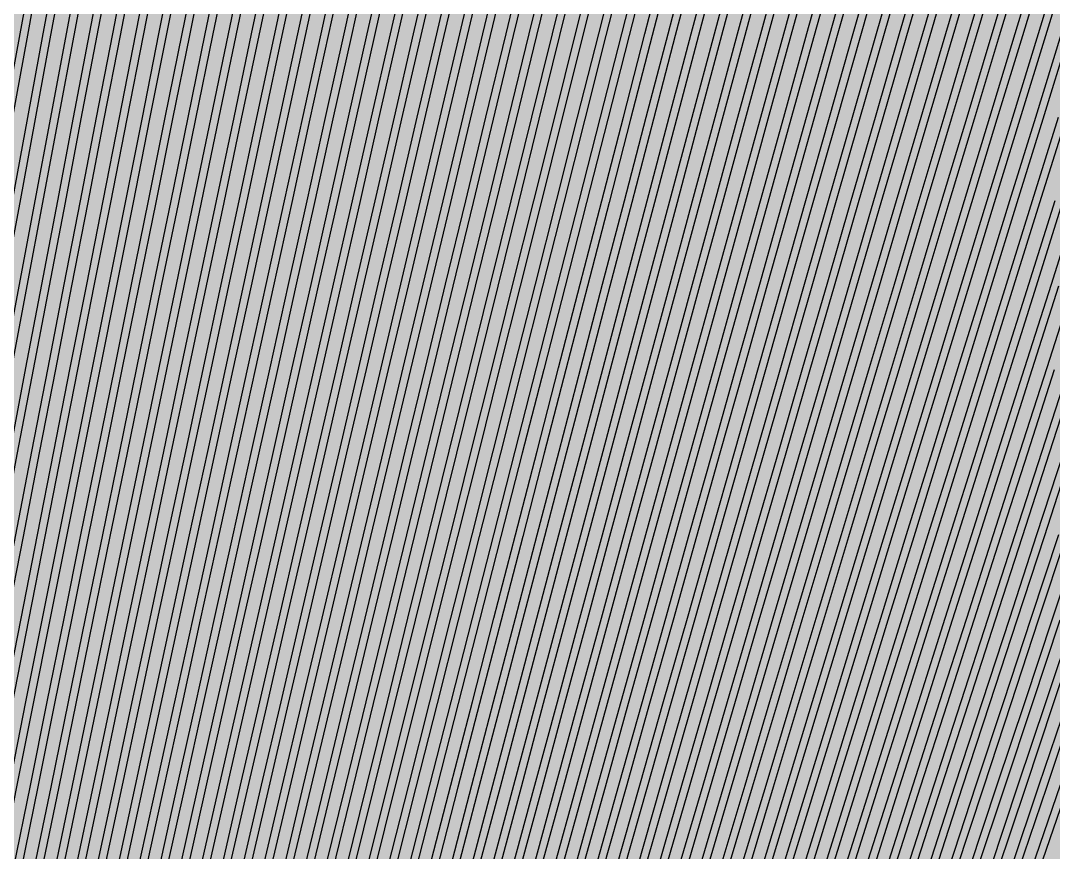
# Model space of a CAD drawing. Header units: metres. Extents: x -7231 to 10969, y -37556 to 1873.
# Drawn here: x 2270.5 to 2548.8, y -18122.3 to -17898.2 of the extents above; entities that cross this region are included whole.
import ezdxf

# ---------------------------------------------------------------- set-up
doc = ezdxf.new("R2010")
doc.units = ezdxf.units.M
for name, color, linetype in [('Metal1', 4, 'CONTINUOUS'), ('Metal2', 3, 'CONTINUOUS'), ('Polyimide', 7, 'CONTINUOUS')]:
    doc.layers.add(name, color=color, linetype=linetype)

msp = doc.modelspace()

# ---------------------------------------------------------------- hatches: boundary and pattern name
at = {"layer": 'Polyimide'}
msp.add_hatch(color=7, dxfattribs=at).paths.add_polyline_path([(4065.69, -468), (4066.67, -501.99), (4068.51, -535.99), (4071.41, -569.99), (4075.54, -603.99), (4081.04, -637.99), (4088.01, -671.99), (4096.52, -705.98), (4106.62, -739.98), (4118.33, -773.98), (4131.63, -807.98), (4146.49, -841.98), (4162.87, -875.98), (4180.68, -909.97), (4199.83, -943.97), (4220.22, -977.97), (4241.73, -1011.97), (4264.21, -1045.97), (4287.52, -1079.96), (4311.51, -1113.96), (4336.01, -1147.96), (4360.86, -1181.96), (4385.88, -1215.96), (4410.89, -1249.96), (4435.74, -1283.95), (4460.24, -1317.95), (4484.23, -1351.95), (4507.54, -1385.95), (4530.02, -1419.95), (4551.53, -1453.94), (4571.92, -1487.94), (4591.07, -1521.94), (4608.88, -1555.94), (4625.26, -1589.94), (4640.12, -1623.94), (4653.42, -1657.93), (4665.13, -1691.93), (4675.23, -1725.93), (4683.74, -1759.93), (4690.71, -1793.93), (4696.21, -1827.93), (4700.34, -1861.92), (4703.24, -1895.92), (4705.08, -1929.92), (4706.06, -1963.92), (4706.44, -1997.92), (4706.5, -2031.91), (4706.5, -4793.02), (4709.95, -4838.39), (4720.22, -4882.71), (4737.08, -4924.98), (4760.13, -4964.2), (4788.85, -4999.49), (4822.58, -5030.03), (4860.53, -5055.12), (4901.85, -5074.18), (4901.85, -5074.18), (4970.68, -5105.23), (5034.7, -5145.26), (5092.76, -5193.54), (5143.8, -5249.19), (5186.89, -5311.2), (5221.24, -5378.44), (5246.23, -5449.69), (5261.41, -5523.66), (5266.5, -5599), (5261.41, -5674.34), (5246.23, -5748.31), (5221.24, -5819.56), (5186.89, -5886.8), (5143.8, -5948.81), (5092.76, -6004.46), (5034.7, -6052.74), (4970.68, -6092.77), (4901.85, -6123.82), (4860.53, -6142.88), (4822.58, -6167.97), (4788.85, -6198.51), (4760.13, -6233.8), (4737.08, -6273.02), (4720.22, -6315.29), (4709.95, -6359.61), (4706.5, -6404.98), (4706.5, -9221.52), (4709.95, -9266.88), (4720.22, -9311.21), (4737.08, -9353.47), (4760.13, -9392.7), (4788.85, -9427.98), (4822.58, -9458.52), (4860.53, -9483.61), (4901.85, -9502.67), (4970.68, -9533.72), (5034.7, -9573.75), (5092.76, -9622.03), (5143.8, -9677.68), (5186.89, -9739.69), (5221.24, -9806.94), (5246.23, -9878.19), (5261.41, -9952.16), (5266.5, -10027.49), (5261.41, -10102.83), (5246.23, -10176.8), (5221.24, -10248.05), (5186.89, -10315.3), (5143.8, -10377.31), (5092.76, -10432.96), (5034.7, -10481.24), (4970.68, -10521.27), (4901.85, -10552.32), (4860.53, -10571.38), (4822.58, -10596.46), (4788.85, -10627), (4760.13, -10662.29), (4737.08, -10701.52), (4720.22, -10743.78), (4709.95, -10788.1), (4706.5, -10833.47), (4706.5, -13650.01), (4709.95, -13695.38), (4720.22, -13739.7), (4737.08, -13781.96), (4760.13, -13821.19), (4788.85, -13856.48), (4822.58, -13887.02), (4860.53, -13912.11), (4901.85, -13931.17), (4970.68, -13962.22), (5034.7, -14002.25), (5092.76, -14050.53), (5143.8, -14106.18), (5186.89, -14168.19), (5221.24, -14235.43), (5246.23, -14306.68), (5261.41, -14380.65), (5266.5, -14455.99), (5261.41, -14531.33), (5246.23, -14605.29), (5221.24, -14676.55), (5186.89, -14743.79), (5143.8, -14805.8), (5092.76, -14861.45), (5034.7, -14909.73), (4970.68, -14949.76), (4901.85, -14980.81), (4860.53, -14999.87), (4822.58, -15024.96), (4788.85, -15055.5), (4760.13, -15090.79), (4737.08, -15130.01), (4720.22, -15172.27), (4709.95, -15216.6), (4706.5, -15261.97), (4706.5, -15455.99), (4720.95, -15750.04), (4764.14, -16041.26), (4835.68, -16326.84), (4934.86, -16604.04), (5060.74, -16870.18), (5212.09, -17122.7), (5387.47, -17359.17), (5585.18, -17577.31), (5803.32, -17775.02), (6039.79, -17950.4), (6292.31, -18101.75), (6558.45, -18227.63), (6835.65, -18326.81), (7121.23, -18398.34), (7412.45, -18441.54), (7706.5, -18455.99), (9969.01, -18455.99), (10047.42, -18459.84), (10125.08, -18471.36), (10201.23, -18490.44), (10275.15, -18516.89), (10346.12, -18550.45), (10413.46, -18590.81), (10476.52, -18637.58), (10534.69, -18690.3), (10587.41, -18748.47), (10634.18, -18811.53), (10674.54, -18878.87), (10708.11, -18949.84), (10734.56, -19023.76), (10753.63, -19099.92), (10765.15, -19177.58), (10769.01, -19255.99), (10769.01, -20895.8), (10730.24, -20951.41), (10694.6, -21009.08), (10662.21, -21068.63), (10633.17, -21129.89), (10607.55, -21192.66), (10585.45, -21256.74), (10566.93, -21321.96), (10552.05, -21388.09), (10540.84, -21454.95), (10533.35, -21522.33), (10529.6, -21590.02), (10529.6, -21657.81), (10533.35, -21725.5), (10540.84, -21792.87), (10552.05, -21859.73), (10566.93, -21925.87), (10585.45, -21991.08), (10607.55, -22055.17), (10633.17, -22117.94), (10662.21, -22179.19), (10694.6, -22238.74), (10730.24, -22296.41), (10769.01, -22352.03), (10769.01, -32454.24), (10728.74, -32510.49), (10691.72, -32568.92), (10658.05, -32629.35), (10627.85, -32691.58), (10601.2, -32755.42), (10578.21, -32820.67), (10558.93, -32887.1), (10543.44, -32954.52), (10531.77, -33022.71), (10523.97, -33091.44), (10520.07, -33160.51), (10520.07, -33229.69), (10523.97, -33298.75), (10531.77, -33367.49), (10543.44, -33435.67), (10558.93, -33503.09), (10578.21, -33569.53), (10601.2, -33634.77), (10627.85, -33698.61), (10658.05, -33760.85), (10691.72, -33821.28), (10728.74, -33879.71), (10769.01, -33935.96), (10769.01, -36556), (10765.15, -36634.41), (10753.63, -36712.07), (10734.56, -36788.23), (10708.11, -36862.15), (10674.54, -36933.12), (10634.18, -37000.46), (10587.41, -37063.51), (10534.69, -37121.69), (10476.52, -37174.41), (10413.46, -37221.18), (10346.12, -37261.54), (10275.15, -37295.1), (10201.23, -37321.55), (10125.08, -37340.63), (10047.42, -37352.15), (9969.01, -37356), (-6231.01, -37356), (-6309.42, -37352.15), (-6387.08, -37340.63), (-6463.23, -37321.55), (-6537.15, -37295.1), (-6608.12, -37261.54), (-6675.46, -37221.18), (-6738.52, -37174.41), (-6796.69, -37121.69), (-6849.41, -37063.51), (-6896.18, -37000.46), (-6936.54, -36933.12), (-6970.11, -36862.15), (-6996.56, -36788.23), (-7015.63, -36712.07), (-7027.15, -36634.41), (-7031.01, -36556), (-7031.01, -33936), (-6990.74, -33879.75), (-6953.7, -33821.31), (-6920.03, -33760.88), (-6889.82, -33698.64), (-6863.18, -33634.8), (-6840.18, -33569.55), (-6820.9, -33503.11), (-6805.4, -33435.69), (-6793.74, -33367.49), (-6785.94, -33298.75), (-6782.03, -33229.68), (-6782.03, -33160.5), (-6785.94, -33091.43), (-6793.74, -33022.69), (-6805.4, -32954.5), (-6820.9, -32887.07), (-6840.18, -32820.63), (-6863.18, -32755.39), (-6889.82, -32691.54), (-6920.03, -32629.3), (-6953.7, -32568.87), (-6990.74, -32510.43), (-7031.01, -32454.18), (-7031.01, -22364.83), (-6990.74, -22308.58), (-6953.7, -22250.14), (-6920.03, -22189.71), (-6889.82, -22127.47), (-6863.18, -22063.62), (-6840.18, -21998.38), (-6820.9, -21931.94), (-6805.4, -21864.51), (-6793.74, -21796.32), (-6785.94, -21727.58), (-6782.03, -21658.51), (-6782.03, -21589.33), (-6785.94, -21520.26), (-6793.74, -21451.52), (-6805.4, -21383.32), (-6820.9, -21315.9), (-6840.18, -21249.46), (-6863.18, -21184.21), (-6889.82, -21120.37), (-6920.03, -21058.13), (-6953.7, -20997.7), (-6990.74, -20939.26), (-7031.01, -20883.01), (-7031.01, -19255.99), (-7027.15, -19177.58), (-7015.63, -19099.92), (-6996.56, -19023.76), (-6970.11, -18949.84), (-6936.54, -18878.87), (-6896.18, -18811.53), (-6849.41, -18748.47), (-6796.69, -18690.3), (-6738.52, -18637.58), (-6675.46, -18590.81), (-6608.12, -18550.45), (-6537.15, -18516.89), (-6463.23, -18490.44), (-6387.08, -18471.36), (-6309.42, -18459.84), (-6231.01, -18455.99), (-3968.5, -18455.99), (-3674.45, -18441.54), (-3383.23, -18398.34), (-3097.65, -18326.81), (-2820.45, -18227.63), (-2554.31, -18101.75), (-2301.79, -17950.4), (-2065.32, -17775.02), (-1847.18, -17577.31), (-1649.47, -17359.17), (-1474.09, -17122.7), (-1322.74, -16870.18), (-1196.86, -16604.04), (-1097.68, -16326.84), (-1026.14, -16041.26), (-982.95, -15750.04), (-968.5, -15455.99), (-968.5, -15261.97), (-971.95, -15216.6), (-982.22, -15172.27), (-999.08, -15130.01), (-1022.13, -15090.79), (-1050.85, -15055.5), (-1084.58, -15024.96), (-1122.53, -14999.87), (-1163.85, -14980.81), (-1232.68, -14949.76), (-1296.7, -14909.73), (-1354.76, -14861.45), (-1405.8, -14805.8), (-1448.89, -14743.79), (-1483.24, -14676.55), (-1508.23, -14605.29), (-1523.41, -14531.33), (-1528.5, -14455.99), (-1523.41, -14380.65), (-1508.23, -14306.68), (-1483.24, -14235.43), (-1448.89, -14168.19), (-1405.8, -14106.18), (-1354.76, -14050.53), (-1296.7, -14002.25), (-1232.68, -13962.22), (-1163.85, -13931.17), (-1122.53, -13912.11), (-1084.58, -13887.02), (-1050.85, -13856.48), (-1022.13, -13821.19), (-999.08, -13781.96), (-982.22, -13739.7), (-971.95, -13695.38), (-968.5, -13650.01), (-968.5, -12309.64), (-971.95, -12264.27), (-982.22, -12219.94), (-999.08, -12177.68), (-1022.13, -12138.46), (-1050.85, -12103.17), (-1084.58, -12072.63), (-1122.53, -12047.54), (-1163.85, -12028.48), (-1232.68, -11997.43), (-1296.7, -11957.4), (-1354.76, -11909.12), (-1405.8, -11853.47), (-1448.89, -11791.46), (-1483.24, -11724.22), (-1508.23, -11652.96), (-1523.41, -11579), (-1528.5, -11503.66), (-1523.41, -11428.32), (-1508.23, -11354.35), (-1483.24, -11283.1), (-1448.89, -11215.86), (-1405.8, -11153.85), (-1354.76, -11098.2), (-1296.7, -11049.92), (-1232.68, -11009.89), (-1163.85, -10978.84), (-1122.53, -10959.78), (-1084.58, -10934.69), (-1050.85, -10904.15), (-1022.13, -10868.86), (-999.08, -10829.63), (-982.22, -10787.37), (-971.95, -10743.05), (-968.5, -10697.68), (-968.5, -9357.31), (-971.95, -9311.94), (-982.22, -9267.62), (-999.08, -9225.35), (-1022.13, -9186.13), (-1050.85, -9150.84), (-1084.58, -9120.3), (-1122.53, -9095.21), (-1163.85, -9076.15), (-1163.85, -9076.15), (-1232.68, -9045.1), (-1296.7, -9005.07), (-1354.76, -8956.79), (-1405.8, -8901.14), (-1448.89, -8839.13), (-1483.24, -8771.89), (-1508.23, -8700.64), (-1523.41, -8626.67), (-1528.5, -8551.33), (-1523.41, -8475.99), (-1508.23, -8402.02), (-1483.24, -8330.77), (-1448.89, -8263.53), (-1405.8, -8201.52), (-1354.76, -8145.87), (-1296.7, -8097.59), (-1232.68, -8057.56), (-1163.85, -8026.51), (-1163.85, -8026.51), (-1122.53, -8007.45), (-1084.58, -7982.36), (-1050.85, -7951.82), (-1022.13, -7916.53), (-999.08, -7877.31), (-982.22, -7835.04), (-971.95, -7790.72), (-968.5, -7745.35), (-968.5, -6404.98), (-971.95, -6359.61), (-982.22, -6315.29), (-999.08, -6273.02), (-1022.13, -6233.8), (-1050.85, -6198.51), (-1084.58, -6167.97), (-1122.53, -6142.88), (-1163.85, -6123.82), (-1163.85, -6123.82), (-1232.68, -6092.77), (-1296.7, -6052.74), (-1354.76, -6004.46), (-1405.8, -5948.81), (-1448.89, -5886.8), (-1483.24, -5819.56), (-1508.23, -5748.31), (-1523.41, -5674.34), (-1528.5, -5599), (-1523.41, -5523.66), (-1508.23, -5449.69), (-1483.24, -5378.44), (-1448.89, -5311.2), (-1405.8, -5249.19), (-1354.76, -5193.54), (-1296.7, -5145.26), (-1232.68, -5105.23), (-1163.85, -5074.18), (-1163.85, -5074.18), (-1122.53, -5055.12), (-1084.58, -5030.03), (-1050.85, -4999.49), (-1022.13, -4964.2), (-999.08, -4924.98), (-982.22, -4882.71), (-971.95, -4838.39), (-968.5, -4793.02), (-968.5, -2031.91), (-968.44, -1997.92), (-968.06, -1963.92), (-967.05, -1929.92), (-965.18, -1895.92), (-962.22, -1861.92), (-958.01, -1827.93), (-952.41, -1793.93), (-945.31, -1759.93), (-936.64, -1725.93), (-926.35, -1691.93), (-914.43, -1657.93), (-900.88, -1623.94), (-885.74, -1589.94), (-869.05, -1555.94), (-850.91, -1521.94), (-831.4, -1487.94), (-810.63, -1453.94), (-788.72, -1419.95), (-765.82, -1385.95), (-742.07, -1351.95), (-717.63, -1317.95), (-692.67, -1283.95), (-667.36, -1249.96), (-641.88, -1215.96), (-616.39, -1181.96), (-591.08, -1147.96), (-566.12, -1113.96), (-541.68, -1079.96), (-517.93, -1045.97), (-495.03, -1011.97), (-473.12, -977.97), (-452.35, -943.97), (-432.84, -909.97), (-414.7, -875.98), (-398.01, -841.98), (-382.87, -807.98), (-369.32, -773.98), (-357.4, -739.98), (-347.11, -705.98), (-338.44, -671.99), (-331.34, -637.99), (-325.74, -603.99), (-321.53, -569.99), (-318.57, -535.99), (-316.7, -501.99), (-315.69, -468), (-315.31, -434), (-315.25, -400), (-315.25, 401), (-315.25, 451), (-315.25, 1644), (-270.25, 1644), (-270.03, 1637.13), (-269.35, 1630.29), (-268.23, 1623.52), (-266.67, 1616.82), (-264.68, 1610.25), (-262.26, 1603.82), (-259.42, 1597.56), (-256.18, 1591.5), (-252.55, 1585.67), (-248.55, 1580.08), (-244.19, 1574.77), (-239.5, 1569.75), (-234.48, 1565.06), (-229.17, 1560.7), (-223.58, 1556.7), (-217.75, 1553.07), (-211.69, 1549.83), (-205.43, 1546.99), (-199, 1544.57), (-192.43, 1542.58), (-185.73, 1541.02), (-178.96, 1539.9), (-172.12, 1539.22), (-165.25, 1539), (-158.38, 1539.22), (-151.54, 1539.9), (-144.77, 1541.02), (-138.07, 1542.58), (-131.5, 1544.57), (-125.07, 1546.99), (-118.81, 1549.83), (-112.75, 1553.07), (-106.92, 1556.7), (-101.33, 1560.7), (-96.02, 1565.06), (-91, 1569.75), (-86.31, 1574.77), (-81.95, 1580.08), (-77.95, 1585.67), (-74.32, 1591.5), (-71.08, 1597.56), (-68.24, 1603.82), (-65.82, 1610.25), (-63.83, 1616.82), (-62.27, 1623.52), (-61.15, 1630.29), (-60.47, 1637.13), (-60.25, 1644), (1853, 1644), (1853, 1573), (3815.25, 1573), (3815.46, 1579.54), (3816.11, 1586.05), (3817.17, 1592.51), (3818.66, 1598.88), (3820.56, 1605.14), (3822.86, 1611.27), (3825.56, 1617.23), (3828.65, 1623), (3832.1, 1628.56), (3835.91, 1633.88), (3840.07, 1638.93), (3844.54, 1643.71), (3849.32, 1648.18), (3854.37, 1652.34), (3859.69, 1656.15), (3865.25, 1659.6), (3871.02, 1662.69), (3876.98, 1665.39), (3883.11, 1667.69), (3889.37, 1669.59), (3895.74, 1671.08), (3902.2, 1672.14), (3908.71, 1672.79), (3915.25, 1673), (3921.79, 1672.79), (3928.3, 1672.14), (3934.76, 1671.08), (3941.13, 1669.59), (3947.39, 1667.69), (3953.52, 1665.39), (3959.48, 1662.69), (3965.25, 1659.6), (3970.81, 1656.15), (3976.13, 1652.34), (3981.18, 1648.18), (3985.96, 1643.71), (3990.43, 1638.93), (3994.59, 1633.88), (3998.4, 1628.56), (4001.85, 1623), (4004.94, 1617.23), (4007.64, 1611.27), (4009.94, 1605.14), (4011.84, 1598.88), (4013.33, 1592.51), (4014.39, 1586.05), (4015.04, 1579.54), (4015.25, 1573), (4065.25, 1573), (4065.25, 451), (4065.25, 401), (4065.25, -400), (4065.31, -434), (4065.69, -468)])

# ---------------------------------------------------------------- linework, layer by layer
at = {"layer": 'Metal1'}
for points in [[(2229.32, -18126.75), (2233.42, -18104.25), (2237.52, -18081.75), (2241.62, -18059.25), (2245.72, -18036.75), (2249.82, -18014.25), (2253.92, -17991.75), (2258.02, -17969.25), (2262.12, -17946.74), (2266.22, -17924.24), (2270.32, -17901.74), (2274.42, -17879.24), (2278.52, -17856.74), (2282.62, -17834.24), (2286.72, -17811.74), (2290.82, -17789.24), (2294.92, -17766.74)], [(2296.88, -17767.1), (2292.78, -17789.6), (2288.68, -17812.1), (2284.58, -17834.6), (2280.48, -17857.1), (2276.38, -17879.6), (2272.28, -17902.1), (2268.18, -17924.6), (2264.08, -17947.1), (2259.98, -17969.6), (2255.88, -17992.1), (2251.78, -18014.61), (2247.68, -18037.11), (2243.58, -18059.61), (2239.48, -18082.11), (2235.38, -18104.61), (2231.28, -18127.11)], [(2240.52, -18126.75), (2244.75, -18104.24), (2248.97, -18081.74), (2253.2, -18059.24), (2257.43, -18036.74), (2261.66, -18014.24), (2265.88, -17991.74), (2270.11, -17969.24), (2274.34, -17946.74), (2278.56, -17924.24), (2282.79, -17901.74), (2287.02, -17879.24), (2291.25, -17856.74), (2295.47, -17834.24), (2299.7, -17811.74), (2303.93, -17789.23), (2308.15, -17766.73)], [(2310.12, -17767.1), (2305.89, -17789.6), (2301.67, -17812.1), (2297.44, -17834.61), (2293.21, -17857.11), (2288.98, -17879.61), (2284.76, -17902.11), (2280.53, -17924.61), (2276.3, -17947.11), (2272.08, -17969.61), (2267.85, -17992.11), (2263.62, -18014.61), (2259.39, -18037.11), (2255.17, -18059.61), (2250.94, -18082.11), (2246.71, -18104.61), (2242.49, -18127.11)], [(2251.72, -18126.74), (2256.08, -18104.24), (2260.43, -18081.74), (2264.79, -18059.24), (2269.14, -18036.74), (2273.5, -18014.24), (2277.85, -17991.74), (2282.2, -17969.23), (2286.56, -17946.73), (2290.91, -17924.23), (2295.27, -17901.73), (2299.62, -17879.23), (2303.98, -17856.73), (2308.33, -17834.23), (2312.68, -17811.73), (2317.04, -17789.23), (2321.39, -17766.73)], [(2323.36, -17767.11), (2319, -17789.61), (2314.65, -17812.11), (2310.29, -17834.61), (2305.94, -17857.11), (2301.58, -17879.61), (2297.23, -17902.11), (2292.88, -17924.61), (2288.52, -17947.11), (2284.17, -17969.61), (2279.81, -17992.12), (2275.46, -18014.62), (2271.11, -18037.12), (2266.75, -18059.62), (2262.4, -18082.12), (2258.04, -18104.62), (2253.69, -18127.12)], [(2262.93, -18126.73), (2267.41, -18104.23), (2271.89, -18081.73), (2276.37, -18059.23), (2280.85, -18036.73), (2285.34, -18014.23), (2289.82, -17991.73), (2294.3, -17969.23), (2298.78, -17946.73), (2303.26, -17924.23), (2307.74, -17901.73), (2312.22, -17879.23), (2316.71, -17856.73), (2321.19, -17834.23), (2325.67, -17811.72), (2330.15, -17789.22), (2334.63, -17766.72)], [(2336.59, -17767.11), (2332.11, -17789.61), (2327.63, -17812.12), (2323.15, -17834.62), (2318.67, -17857.12), (2314.19, -17879.62), (2309.7, -17902.12), (2305.22, -17924.62), (2300.74, -17947.12), (2296.26, -17969.62), (2291.78, -17992.12), (2287.3, -18014.62), (2282.82, -18037.12), (2278.33, -18059.62), (2273.85, -18082.12), (2269.37, -18104.62), (2264.89, -18127.12)], [(2274.13, -18126.73), (2278.74, -18104.23), (2283.35, -18081.73), (2287.96, -18059.23), (2292.57, -18036.73), (2297.18, -18014.23), (2301.78, -17991.72), (2306.39, -17969.22), (2311, -17946.72), (2315.61, -17924.22), (2320.22, -17901.72), (2324.83, -17879.22), (2329.44, -17856.72), (2334.04, -17834.22), (2338.65, -17811.72), (2343.26, -17789.22), (2347.87, -17766.72)], [(2349.83, -17767.12), (2345.22, -17789.62), (2340.61, -17812.12), (2336, -17834.62), (2331.39, -17857.12), (2326.79, -17879.62), (2322.18, -17902.12), (2317.57, -17924.62), (2312.96, -17947.12), (2308.35, -17969.63), (2303.74, -17992.13), (2299.13, -18014.63), (2294.53, -18037.13), (2289.92, -18059.63), (2285.31, -18082.13), (2280.7, -18104.63), (2276.09, -18127.13)], [(2285.34, -18126.72), (2290.07, -18104.22), (2294.81, -18081.72), (2299.54, -18059.22), (2304.28, -18036.72), (2309.02, -18014.22), (2313.75, -17991.72), (2318.49, -17969.22), (2323.22, -17946.72), (2327.96, -17924.22), (2332.69, -17901.72), (2337.43, -17879.22), (2342.16, -17856.72), (2346.9, -17834.21), (2351.64, -17811.71), (2356.37, -17789.21), (2361.11, -17766.71)], [(2363.06, -17767.12), (2358.33, -17789.63), (2353.59, -17812.13), (2348.86, -17834.63), (2344.12, -17857.13), (2339.39, -17879.63), (2334.65, -17902.13), (2329.92, -17924.63), (2325.18, -17947.13), (2320.44, -17969.63), (2315.71, -17992.13), (2310.97, -18014.63), (2306.24, -18037.13), (2301.5, -18059.63), (2296.77, -18082.13), (2292.03, -18104.63), (2287.29, -18127.14)], [(2296.54, -18126.72), (2301.4, -18104.22), (2306.27, -18081.72), (2311.13, -18059.22), (2315.99, -18036.72), (2320.86, -18014.22), (2325.72, -17991.71), (2330.58, -17969.21), (2335.44, -17946.71), (2340.31, -17924.21), (2345.17, -17901.71), (2350.03, -17879.21), (2354.89, -17856.71), (2359.76, -17834.21), (2364.62, -17811.71), (2369.48, -17789.21), (2374.35, -17766.71)], [(2376.3, -17767.13), (2371.44, -17789.63), (2366.58, -17812.13), (2361.71, -17834.63), (2356.85, -17857.13), (2351.99, -17879.63), (2347.12, -17902.13), (2342.26, -17924.63), (2337.4, -17947.14), (2332.54, -17969.64), (2327.67, -17992.14), (2322.81, -18014.64), (2317.95, -18037.14), (2313.08, -18059.64), (2308.22, -18082.14), (2303.36, -18104.64), (2298.5, -18127.14)], [(2307.75, -18126.71), (2312.74, -18104.21), (2317.73, -18081.71), (2322.72, -18059.21), (2327.71, -18036.71), (2332.7, -18014.21), (2337.68, -17991.71), (2342.67, -17969.21), (2347.66, -17946.71), (2352.65, -17924.21), (2357.64, -17901.71), (2362.63, -17879.21), (2367.62, -17856.7), (2372.61, -17834.2), (2377.6, -17811.7), (2382.59, -17789.2), (2387.58, -17766.7)], [(2389.54, -17767.14), (2384.55, -17789.64), (2379.56, -17812.14), (2374.57, -17834.64), (2369.58, -17857.14), (2364.59, -17879.64), (2359.6, -17902.14), (2354.61, -17924.64), (2349.62, -17947.14), (2344.63, -17969.64), (2339.64, -17992.14), (2334.65, -18014.64), (2329.66, -18037.14), (2324.67, -18059.64), (2319.68, -18082.14), (2314.69, -18104.65), (2309.7, -18127.15)], [(2318.95, -18126.71), (2324.07, -18104.21), (2329.18, -18081.71), (2334.3, -18059.21), (2339.42, -18036.71), (2344.53, -18014.2), (2349.65, -17991.7), (2354.77, -17969.2), (2359.89, -17946.7), (2365, -17924.2), (2370.12, -17901.7), (2375.24, -17879.2), (2380.35, -17856.7), (2385.47, -17834.2), (2390.59, -17811.7), (2395.71, -17789.2), (2400.82, -17766.7)], [(2402.77, -17767.14), (2397.66, -17789.64), (2392.54, -17812.14), (2387.42, -17834.64), (2382.3, -17857.14), (2377.19, -17879.64), (2372.07, -17902.14), (2366.95, -17924.65), (2361.84, -17947.15), (2356.72, -17969.65), (2351.6, -17992.15), (2346.49, -18014.65), (2341.37, -18037.15), (2336.25, -18059.65), (2331.13, -18082.15), (2326.02, -18104.65), (2320.9, -18127.15)], [(2330.15, -18126.7), (2335.4, -18104.2), (2340.64, -18081.7), (2345.89, -18059.2), (2351.13, -18036.7), (2356.37, -18014.2), (2361.62, -17991.7), (2366.86, -17969.2), (2372.11, -17946.7), (2377.35, -17924.2), (2382.6, -17901.7), (2387.84, -17879.2), (2393.08, -17856.69), (2398.33, -17834.19), (2403.57, -17811.69), (2408.82, -17789.19), (2414.06, -17766.69)], [(2416.01, -17767.15), (2410.76, -17789.65), (2405.52, -17812.15), (2400.28, -17834.65), (2395.03, -17857.15), (2389.79, -17879.65), (2384.54, -17902.15), (2379.3, -17924.65), (2374.06, -17947.15), (2368.81, -17969.65), (2363.57, -17992.15), (2358.32, -18014.65), (2353.08, -18037.15), (2347.83, -18059.65), (2342.59, -18082.16), (2337.35, -18104.66), (2332.1, -18127.16)], [(2341.36, -18126.7), (2346.73, -18104.2), (2352.1, -18081.7), (2357.47, -18059.2), (2362.84, -18036.69), (2368.21, -18014.19), (2373.59, -17991.69), (2378.96, -17969.19), (2384.33, -17946.69), (2389.7, -17924.19), (2395.07, -17901.69), (2400.44, -17879.19), (2405.81, -17856.69), (2411.19, -17834.19), (2416.56, -17811.69), (2421.93, -17789.19), (2427.3, -17766.69)], [(2429.24, -17767.15), (2423.87, -17789.65), (2418.5, -17812.15), (2413.13, -17834.65), (2407.76, -17857.15), (2402.39, -17879.65), (2397.02, -17902.16), (2391.65, -17924.66), (2386.27, -17947.16), (2380.9, -17969.66), (2375.53, -17992.16), (2370.16, -18014.66), (2364.79, -18037.16), (2359.42, -18059.66), (2354.05, -18082.16), (2348.68, -18104.66), (2343.3, -18127.16)], [(2352.56, -18126.69), (2358.06, -18104.19), (2363.56, -18081.69), (2369.06, -18059.19), (2374.56, -18036.69), (2380.05, -18014.19), (2385.55, -17991.69), (2391.05, -17969.19), (2396.55, -17946.69), (2402.05, -17924.19), (2407.55, -17901.69), (2413.05, -17879.18), (2418.54, -17856.68), (2424.04, -17834.18), (2429.54, -17811.68), (2435.04, -17789.18), (2440.54, -17766.68)], [(2442.48, -17767.16), (2436.98, -17789.66), (2431.48, -17812.16), (2425.99, -17834.66), (2420.49, -17857.16), (2414.99, -17879.66), (2409.49, -17902.16), (2403.99, -17924.66), (2398.49, -17947.16), (2392.99, -17969.66), (2387.5, -17992.16), (2382, -18014.66), (2376.5, -18037.16), (2371, -18059.67), (2365.5, -18082.17), (2360, -18104.67), (2354.51, -18127.17)], [(2363.77, -18126.69), (2369.39, -18104.19), (2375.02, -18081.69), (2380.64, -18059.19), (2386.27, -18036.68), (2391.89, -18014.18), (2397.52, -17991.68), (2403.15, -17969.18), (2408.77, -17946.68), (2414.4, -17924.18), (2420.02, -17901.68), (2425.65, -17879.18), (2431.27, -17856.68), (2436.9, -17834.18), (2442.53, -17811.68), (2448.15, -17789.18), (2453.78, -17766.68)], [(2455.72, -17767.16), (2450.09, -17789.66), (2444.47, -17812.16), (2438.84, -17834.66), (2433.21, -17857.16), (2427.59, -17879.66), (2421.96, -17902.17), (2416.34, -17924.67), (2410.71, -17947.17), (2405.09, -17969.67), (2399.46, -17992.17), (2393.84, -18014.67), (2388.21, -18037.17), (2382.58, -18059.67), (2376.96, -18082.17), (2371.33, -18104.67), (2365.71, -18127.17)], [(2374.97, -18126.68), (2380.72, -18104.18), (2386.48, -18081.68), (2392.23, -18059.18), (2397.98, -18036.68), (2403.74, -18014.18), (2409.49, -17991.68), (2415.24, -17969.18), (2420.99, -17946.68), (2426.75, -17924.18), (2432.5, -17901.68), (2438.25, -17879.17), (2444, -17856.67), (2449.76, -17834.17), (2455.51, -17811.67), (2461.26, -17789.17), (2467.01, -17766.67)], [(2468.95, -17767.17), (2463.2, -17789.67), (2457.45, -17812.17), (2451.69, -17834.67), (2445.94, -17857.17), (2440.19, -17879.67), (2434.44, -17902.17), (2428.68, -17924.67), (2422.93, -17947.17), (2417.18, -17969.67), (2411.43, -17992.17), (2405.67, -18014.67), (2399.92, -18037.17), (2394.17, -18059.68), (2388.41, -18082.18), (2382.66, -18104.68), (2376.91, -18127.18)], [(2386.18, -18126.68), (2392.06, -18104.18), (2397.94, -18081.68), (2403.82, -18059.17), (2409.7, -18036.67), (2415.58, -18014.17), (2421.45, -17991.67), (2427.33, -17969.17), (2433.21, -17946.67), (2439.09, -17924.17), (2444.97, -17901.67), (2450.85, -17879.17), (2456.73, -17856.67), (2462.61, -17834.17), (2468.49, -17811.67), (2474.37, -17789.17), (2480.25, -17766.67)], [(2482.19, -17767.17), (2476.31, -17789.67), (2470.43, -17812.17), (2464.55, -17834.67), (2458.67, -17857.17), (2452.79, -17879.68), (2446.91, -17902.18), (2441.03, -17924.68), (2435.15, -17947.18), (2429.27, -17969.68), (2423.39, -17992.18), (2417.51, -18014.68), (2411.63, -18037.18), (2405.75, -18059.68), (2399.87, -18082.18), (2393.99, -18104.68), (2388.11, -18127.18)], [(2397.38, -18126.67), (2403.39, -18104.17), (2409.39, -18081.67), (2415.4, -18059.17), (2421.41, -18036.67), (2427.42, -18014.17), (2433.42, -17991.67), (2439.43, -17969.17), (2445.44, -17946.67), (2451.44, -17924.17), (2457.45, -17901.66), (2463.46, -17879.16), (2469.46, -17856.66), (2475.47, -17834.16), (2481.48, -17811.66), (2487.49, -17789.16), (2493.49, -17766.66)], [(2495.42, -17767.18), (2489.42, -17789.68), (2483.41, -17812.18), (2477.4, -17834.68), (2471.4, -17857.18), (2465.39, -17879.68), (2459.38, -17902.18), (2453.38, -17924.68), (2447.37, -17947.18), (2441.36, -17969.68), (2435.35, -17992.18), (2429.35, -18014.68), (2423.34, -18037.18), (2417.33, -18059.69), (2411.33, -18082.19), (2405.32, -18104.69), (2399.31, -18127.19)], [(2408.58, -18126.67), (2414.72, -18104.17), (2420.85, -18081.67), (2426.99, -18059.16), (2433.12, -18036.66), (2439.26, -18014.16), (2445.39, -17991.66), (2451.52, -17969.16), (2457.66, -17946.66), (2463.79, -17924.16), (2469.93, -17901.66), (2476.06, -17879.16), (2482.19, -17856.66), (2488.33, -17834.16), (2494.46, -17811.66), (2500.6, -17789.16), (2506.73, -17766.66)], [(2508.66, -17767.18), (2502.53, -17789.68), (2496.39, -17812.18), (2490.26, -17834.68), (2484.12, -17857.18), (2477.99, -17879.69), (2471.86, -17902.19), (2465.72, -17924.69), (2459.59, -17947.19), (2453.45, -17969.69), (2447.32, -17992.19), (2441.18, -18014.69), (2435.05, -18037.19), (2428.92, -18059.69), (2422.78, -18082.19), (2416.65, -18104.69), (2410.51, -18127.19)], [(2419.79, -18126.66), (2426.05, -18104.16), (2432.31, -18081.66), (2438.57, -18059.16), (2444.83, -18036.66), (2451.1, -18014.16), (2457.36, -17991.66), (2463.62, -17969.16), (2469.88, -17946.66), (2476.14, -17924.16), (2482.4, -17901.65), (2488.66, -17879.15), (2494.92, -17856.65), (2501.19, -17834.15), (2507.45, -17811.65), (2513.71, -17789.15), (2519.97, -17766.65)], [(2521.9, -17767.19), (2515.63, -17789.69), (2509.37, -17812.19), (2503.11, -17834.69), (2496.85, -17857.19), (2490.59, -17879.69), (2484.33, -17902.19), (2478.07, -17924.69), (2471.81, -17947.19), (2465.54, -17969.69), (2459.28, -17992.19), (2453.02, -18014.69), (2446.76, -18037.2), (2440.5, -18059.7), (2434.24, -18082.2), (2427.98, -18104.7), (2421.72, -18127.2)], [(2430.99, -18126.66), (2437.38, -18104.16), (2443.77, -18081.66), (2450.16, -18059.15), (2456.55, -18036.65), (2462.94, -18014.15), (2469.32, -17991.65), (2475.71, -17969.15), (2482.1, -17946.65), (2488.49, -17924.15), (2494.88, -17901.65), (2501.27, -17879.15), (2507.65, -17856.65), (2514.04, -17834.15), (2520.43, -17811.65), (2526.82, -17789.15), (2533.21, -17766.65)], [(2535.13, -17767.19), (2528.74, -17789.69), (2522.36, -17812.19), (2515.97, -17834.69), (2509.58, -17857.19), (2503.19, -17879.7), (2496.8, -17902.2), (2490.41, -17924.7), (2484.02, -17947.2), (2477.64, -17969.7), (2471.25, -17992.2), (2464.86, -18014.7), (2458.47, -18037.2), (2452.08, -18059.7), (2445.69, -18082.2), (2439.31, -18104.7), (2432.92, -18127.2)], [(2442.2, -18126.65), (2448.71, -18104.15), (2455.23, -18081.65), (2461.74, -18059.15), (2468.26, -18036.65), (2474.78, -18014.15), (2481.29, -17991.65), (2487.81, -17969.15), (2494.32, -17946.65), (2500.84, -17924.15), (2507.35, -17901.64), (2513.87, -17879.14), (2520.38, -17856.64), (2526.9, -17834.14), (2533.42, -17811.64), (2539.93, -17789.14), (2546.45, -17766.64)], [(2548.37, -17767.2), (2541.85, -17789.7), (2535.34, -17812.2), (2528.82, -17834.7), (2522.31, -17857.2), (2515.79, -17879.7), (2509.27, -17902.2), (2502.76, -17924.7), (2496.24, -17947.2), (2489.73, -17969.7), (2483.21, -17992.2), (2476.7, -18014.7), (2470.18, -18037.21), (2463.67, -18059.71), (2457.15, -18082.21), (2450.63, -18104.71), (2444.12, -18127.21)], [(2453.4, -18126.65), (2460.05, -18104.15), (2466.69, -18081.65), (2473.33, -18059.14), (2479.97, -18036.64), (2486.62, -18014.14), (2493.26, -17991.64), (2499.9, -17969.14), (2506.54, -17946.64), (2513.19, -17924.14), (2519.83, -17901.64), (2526.47, -17879.14), (2533.11, -17856.64), (2539.76, -17834.14), (2546.4, -17811.64), (2553.04, -17789.14)], [(2554.96, -17789.7), (2548.32, -17812.2), (2541.68, -17834.7), (2535.03, -17857.2), (2528.39, -17879.71), (2521.75, -17902.21), (2515.1, -17924.71), (2508.46, -17947.21), (2501.82, -17969.71), (2495.18, -17992.21), (2488.53, -18014.71), (2481.89, -18037.21), (2475.25, -18059.71), (2468.61, -18082.21), (2461.96, -18104.71), (2455.32, -18127.21)], [(2464.61, -18126.64), (2471.38, -18104.14), (2478.15, -18081.64), (2484.92, -18059.14), (2491.69, -18036.64), (2498.46, -18014.14), (2505.23, -17991.64), (2512, -17969.14), (2518.77, -17946.64), (2525.54, -17924.14), (2532.31, -17901.63), (2539.07, -17879.13), (2545.84, -17856.63), (2552.61, -17834.13)], [(2554.53, -17834.71), (2547.76, -17857.21), (2540.99, -17879.71), (2534.22, -17902.21), (2527.45, -17924.71), (2520.68, -17947.21), (2513.91, -17969.71), (2507.14, -17992.21), (2500.37, -18014.71), (2493.6, -18037.22), (2486.83, -18059.72), (2480.06, -18082.22), (2473.29, -18104.72), (2466.52, -18127.22)], [(2475.81, -18126.64), (2482.71, -18104.14), (2489.61, -18081.64), (2496.5, -18059.13), (2503.4, -18036.63), (2510.3, -18014.13), (2517.19, -17991.63), (2524.09, -17969.13), (2530.99, -17946.63), (2537.88, -17924.13), (2544.78, -17901.63), (2551.68, -17879.13)], [(2553.59, -17879.72), (2546.69, -17902.22), (2539.8, -17924.72), (2532.9, -17947.22), (2526, -17969.72), (2519.11, -17992.22), (2512.21, -18014.72), (2505.31, -18037.22), (2498.42, -18059.72), (2491.52, -18082.22), (2484.62, -18104.72), (2477.72, -18127.22)], [(2487.02, -18126.63), (2494.04, -18104.13), (2501.06, -18081.63), (2508.09, -18059.13), (2515.11, -18036.63), (2522.14, -18014.13), (2529.16, -17991.63), (2536.18, -17969.13), (2543.21, -17946.63), (2550.23, -17924.13)], [(2552.14, -17924.72), (2545.12, -17947.22), (2538.09, -17969.72), (2531.07, -17992.22), (2524.05, -18014.72), (2517.02, -18037.22), (2510, -18059.73), (2502.97, -18082.23), (2495.95, -18104.73), (2488.93, -18127.23)], [(2498.22, -18126.63), (2505.37, -18104.13), (2512.52, -18081.63), (2519.67, -18059.12), (2526.83, -18036.62), (2533.98, -18014.12), (2541.13, -17991.62), (2548.28, -17969.12), (2555.43, -17946.62)], [(2550.19, -17969.73), (2543.03, -17992.23), (2535.88, -18014.73), (2528.73, -18037.23), (2521.58, -18059.73), (2514.43, -18082.23), (2507.28, -18104.73), (2500.13, -18127.23)], [(2509.43, -18126.62), (2516.7, -18104.12), (2523.98, -18081.62), (2531.26, -18059.12), (2538.54, -18036.62), (2545.82, -18014.12), (2553.1, -17991.62)], [(2555, -17992.23), (2547.72, -18014.73), (2540.44, -18037.23), (2533.16, -18059.74), (2525.89, -18082.24), (2518.61, -18104.74), (2511.33, -18127.24)], [(2520.63, -18126.62), (2528.04, -18104.12), (2535.44, -18081.62), (2542.85, -18059.12), (2550.25, -18036.61)], [(2552.15, -18037.24), (2544.75, -18059.74), (2537.34, -18082.24), (2529.94, -18104.74), (2522.53, -18127.24)], [(2531.84, -18126.61), (2539.37, -18104.11), (2546.9, -18081.61), (2554.43, -18059.11)], [(2556.33, -18059.75), (2548.8, -18082.25), (2541.26, -18104.75), (2533.73, -18127.25)], [(2543.04, -18126.61), (2550.7, -18104.11)], [(2552.59, -18104.75), (2544.93, -18127.25)]]:
    msp.add_lwpolyline(points, dxfattribs=at)
at = {"layer": 'Metal2'}
for points in [[(2234.92, -18126.75), (2239.08, -18104.25), (2243.25, -18081.75), (2247.41, -18059.25), (2251.57, -18036.74), (2255.74, -18014.24), (2259.9, -17991.74), (2264.06, -17969.24), (2268.23, -17946.74), (2272.39, -17924.24), (2276.55, -17901.74), (2280.72, -17879.24), (2284.88, -17856.74), (2289.04, -17834.24), (2293.21, -17811.74), (2297.37, -17789.24), (2301.54, -17766.74)], [(2303.5, -17767.1), (2299.34, -17789.6), (2295.17, -17812.1), (2291.01, -17834.6), (2286.85, -17857.1), (2282.68, -17879.6), (2278.52, -17902.1), (2274.36, -17924.61), (2270.19, -17947.11), (2266.03, -17969.61), (2261.87, -17992.11), (2257.7, -18014.61), (2253.54, -18037.11), (2249.38, -18059.61), (2245.21, -18082.11), (2241.05, -18104.61), (2236.88, -18127.11)], [(2246.12, -18126.74), (2250.41, -18104.24), (2254.7, -18081.74), (2258.99, -18059.24), (2263.29, -18036.74), (2267.58, -18014.24), (2271.87, -17991.74), (2276.16, -17969.24), (2280.45, -17946.74), (2284.74, -17924.24), (2289.03, -17901.74), (2293.32, -17879.23), (2297.61, -17856.73), (2301.9, -17834.23), (2306.19, -17811.73), (2310.48, -17789.23), (2314.77, -17766.73)], [(2316.74, -17767.11), (2312.45, -17789.61), (2308.16, -17812.11), (2303.87, -17834.61), (2299.58, -17857.11), (2295.28, -17879.61), (2290.99, -17902.11), (2286.7, -17924.61), (2282.41, -17947.11), (2278.12, -17969.61), (2273.83, -17992.11), (2269.54, -18014.61), (2265.25, -18037.11), (2260.96, -18059.61), (2256.67, -18082.12), (2252.38, -18104.62), (2248.09, -18127.12)], [(2257.33, -18126.74), (2261.74, -18104.24), (2266.16, -18081.74), (2270.58, -18059.23), (2275, -18036.73), (2279.42, -18014.23), (2283.83, -17991.73), (2288.25, -17969.23), (2292.67, -17946.73), (2297.09, -17924.23), (2301.5, -17901.73), (2305.92, -17879.23), (2310.34, -17856.73), (2314.76, -17834.23), (2319.18, -17811.73), (2323.59, -17789.23), (2328.01, -17766.73)], [(2329.97, -17767.11), (2325.56, -17789.61), (2321.14, -17812.11), (2316.72, -17834.61), (2312.3, -17857.11), (2307.89, -17879.61), (2303.47, -17902.12), (2299.05, -17924.62), (2294.63, -17947.12), (2290.21, -17969.62), (2285.8, -17992.12), (2281.38, -18014.62), (2276.96, -18037.12), (2272.54, -18059.62), (2268.12, -18082.12), (2263.71, -18104.62), (2259.29, -18127.12)], [(2268.53, -18126.73), (2273.08, -18104.23), (2277.62, -18081.73), (2282.17, -18059.23), (2286.71, -18036.73), (2291.26, -18014.23), (2295.8, -17991.73), (2300.35, -17969.23), (2304.89, -17946.73), (2309.44, -17924.23), (2313.98, -17901.72), (2318.53, -17879.22), (2323.07, -17856.72), (2327.62, -17834.22), (2332.16, -17811.72), (2336.71, -17789.22), (2341.25, -17766.72)], [(2343.21, -17767.12), (2338.67, -17789.62), (2334.12, -17812.12), (2329.58, -17834.62), (2325.03, -17857.12), (2320.49, -17879.62), (2315.94, -17902.12), (2311.4, -17924.62), (2306.85, -17947.12), (2302.31, -17969.62), (2297.76, -17992.12), (2293.22, -18014.62), (2288.67, -18037.12), (2284.13, -18059.63), (2279.58, -18082.13), (2275.04, -18104.63), (2270.49, -18127.13)], [(2279.73, -18126.73), (2284.41, -18104.23), (2289.08, -18081.73), (2293.75, -18059.22), (2298.42, -18036.72), (2303.1, -18014.22), (2307.77, -17991.72), (2312.44, -17969.22), (2317.11, -17946.72), (2321.78, -17924.22), (2326.46, -17901.72), (2331.13, -17879.22), (2335.8, -17856.72), (2340.47, -17834.22), (2345.14, -17811.72), (2349.82, -17789.22), (2354.49, -17766.72)], [(2356.45, -17767.12), (2351.77, -17789.62), (2347.1, -17812.12), (2342.43, -17834.62), (2337.76, -17857.12), (2333.09, -17879.63), (2328.41, -17902.13), (2323.74, -17924.63), (2319.07, -17947.13), (2314.4, -17969.63), (2309.73, -17992.13), (2305.05, -18014.63), (2300.38, -18037.13), (2295.71, -18059.63), (2291.04, -18082.13), (2286.37, -18104.63), (2281.69, -18127.13)], [(2290.94, -18126.72), (2295.74, -18104.22), (2300.54, -18081.72), (2305.34, -18059.22), (2310.14, -18036.72), (2314.94, -18014.22), (2319.73, -17991.72), (2324.53, -17969.22), (2329.33, -17946.72), (2334.13, -17924.21), (2338.93, -17901.71), (2343.73, -17879.21), (2348.53, -17856.71), (2353.33, -17834.21), (2358.13, -17811.71), (2362.93, -17789.21), (2367.73, -17766.71)], [(2369.68, -17767.13), (2364.88, -17789.63), (2360.08, -17812.13), (2355.28, -17834.63), (2350.49, -17857.13), (2345.69, -17879.63), (2340.89, -17902.13), (2336.09, -17924.63), (2331.29, -17947.13), (2326.49, -17969.63), (2321.69, -17992.13), (2316.89, -18014.63), (2312.09, -18037.14), (2307.29, -18059.64), (2302.49, -18082.14), (2297.69, -18104.64), (2292.9, -18127.14)], [(2302.14, -18126.72), (2307.07, -18104.22), (2312, -18081.71), (2316.92, -18059.21), (2321.85, -18036.71), (2326.78, -18014.21), (2331.7, -17991.71), (2336.63, -17969.21), (2341.55, -17946.71), (2346.48, -17924.21), (2351.41, -17901.71), (2356.33, -17879.21), (2361.26, -17856.71), (2366.19, -17834.21), (2371.11, -17811.71), (2376.04, -17789.21), (2380.97, -17766.7)], [(2382.92, -17767.13), (2377.99, -17789.63), (2373.07, -17812.13), (2368.14, -17834.63), (2363.21, -17857.14), (2358.29, -17879.64), (2353.36, -17902.14), (2348.43, -17924.64), (2343.51, -17947.14), (2338.58, -17969.64), (2333.66, -17992.14), (2328.73, -18014.64), (2323.8, -18037.14), (2318.88, -18059.64), (2313.95, -18082.14), (2309.02, -18104.64), (2304.1, -18127.14)], [(2313.35, -18126.71), (2318.4, -18104.21), (2323.45, -18081.71), (2328.51, -18059.21), (2333.56, -18036.71), (2338.62, -18014.21), (2343.67, -17991.71), (2348.72, -17969.21), (2353.78, -17946.71), (2358.83, -17924.2), (2363.88, -17901.7), (2368.94, -17879.2), (2373.99, -17856.7), (2379.04, -17834.2), (2384.1, -17811.7), (2389.15, -17789.2), (2394.2, -17766.7)], [(2396.15, -17767.14), (2391.1, -17789.64), (2386.05, -17812.14), (2380.99, -17834.64), (2375.94, -17857.14), (2370.89, -17879.64), (2365.83, -17902.14), (2360.78, -17924.64), (2355.73, -17947.14), (2350.67, -17969.64), (2345.62, -17992.14), (2340.57, -18014.65), (2335.51, -18037.15), (2330.46, -18059.65), (2325.41, -18082.15), (2320.35, -18104.65), (2315.3, -18127.15)], [(2324.55, -18126.71), (2329.73, -18104.2), (2334.91, -18081.7), (2340.09, -18059.2), (2345.27, -18036.7), (2350.45, -18014.2), (2355.64, -17991.7), (2360.82, -17969.2), (2366, -17946.7), (2371.18, -17924.2), (2376.36, -17901.7), (2381.54, -17879.2), (2386.72, -17856.7), (2391.9, -17834.2), (2397.08, -17811.7), (2402.26, -17789.2), (2407.44, -17766.69)], [(2409.39, -17767.14), (2404.21, -17789.64), (2399.03, -17812.14), (2393.85, -17834.65), (2388.67, -17857.15), (2383.49, -17879.65), (2378.31, -17902.15), (2373.13, -17924.65), (2367.95, -17947.15), (2362.77, -17969.65), (2357.58, -17992.15), (2352.4, -18014.65), (2347.22, -18037.15), (2342.04, -18059.65), (2336.86, -18082.15), (2331.68, -18104.65), (2326.5, -18127.15)], [(2335.76, -18126.7), (2341.06, -18104.2), (2346.37, -18081.7), (2351.68, -18059.2), (2356.99, -18036.7), (2362.29, -18014.2), (2367.6, -17991.7), (2372.91, -17969.2), (2378.22, -17946.69), (2383.53, -17924.19), (2388.83, -17901.69), (2394.14, -17879.19), (2399.45, -17856.69), (2404.76, -17834.19), (2410.06, -17811.69), (2415.37, -17789.19), (2420.68, -17766.69)], [(2422.63, -17767.15), (2417.32, -17789.65), (2412.01, -17812.15), (2406.7, -17834.65), (2401.4, -17857.15), (2396.09, -17879.65), (2390.78, -17902.15), (2385.47, -17924.65), (2380.16, -17947.15), (2374.86, -17969.65), (2369.55, -17992.16), (2364.24, -18014.66), (2358.93, -18037.16), (2353.63, -18059.66), (2348.32, -18082.16), (2343.01, -18104.66), (2337.7, -18127.16)], [(2346.96, -18126.69), (2352.4, -18104.19), (2357.83, -18081.69), (2363.27, -18059.19), (2368.7, -18036.69), (2374.13, -18014.19), (2379.57, -17991.69), (2385, -17969.19), (2390.44, -17946.69), (2395.87, -17924.19), (2401.31, -17901.69), (2406.74, -17879.19), (2412.18, -17856.69), (2417.61, -17834.19), (2423.05, -17811.69), (2428.48, -17789.18), (2433.92, -17766.68)], [(2435.86, -17767.15), (2430.43, -17789.65), (2424.99, -17812.15), (2419.56, -17834.66), (2414.12, -17857.16), (2408.69, -17879.66), (2403.25, -17902.16), (2397.82, -17924.66), (2392.38, -17947.16), (2386.95, -17969.66), (2381.51, -17992.16), (2376.08, -18014.66), (2370.64, -18037.16), (2365.21, -18059.66), (2359.77, -18082.16), (2354.34, -18104.66), (2348.9, -18127.16)], [(2358.16, -18126.69), (2363.73, -18104.19), (2369.29, -18081.69), (2374.85, -18059.19), (2380.41, -18036.69), (2385.97, -18014.19), (2391.54, -17991.69), (2397.1, -17969.18), (2402.66, -17946.68), (2408.22, -17924.18), (2413.79, -17901.68), (2419.35, -17879.18), (2424.91, -17856.68), (2430.47, -17834.18), (2436.03, -17811.68), (2441.6, -17789.18), (2447.16, -17766.68)], [(2449.1, -17767.16), (2443.54, -17789.66), (2437.97, -17812.16), (2432.41, -17834.66), (2426.85, -17857.16), (2421.29, -17879.66), (2415.73, -17902.16), (2410.16, -17924.66), (2404.6, -17947.16), (2399.04, -17969.66), (2393.48, -17992.17), (2387.92, -18014.67), (2382.35, -18037.17), (2376.79, -18059.67), (2371.23, -18082.17), (2365.67, -18104.67), (2360.11, -18127.17)], [(2369.37, -18126.68), (2375.06, -18104.18), (2380.75, -18081.68), (2386.44, -18059.18), (2392.13, -18036.68), (2397.82, -18014.18), (2403.5, -17991.68), (2409.19, -17969.18), (2414.88, -17946.68), (2420.57, -17924.18), (2426.26, -17901.68), (2431.95, -17879.18), (2437.64, -17856.68), (2443.33, -17834.18), (2449.02, -17811.68), (2454.71, -17789.17), (2460.4, -17766.67)], [(2462.33, -17767.16), (2456.65, -17789.66), (2450.96, -17812.17), (2445.27, -17834.67), (2439.58, -17857.17), (2433.89, -17879.67), (2428.2, -17902.17), (2422.51, -17924.67), (2416.82, -17947.17), (2411.13, -17969.67), (2405.44, -17992.17), (2399.75, -18014.67), (2394.06, -18037.17), (2388.38, -18059.67), (2382.69, -18082.17), (2377, -18104.67), (2371.31, -18127.17)], [(2380.57, -18126.68), (2386.39, -18104.18), (2392.21, -18081.68), (2398.02, -18059.18), (2403.84, -18036.68), (2409.66, -18014.18), (2415.47, -17991.68), (2421.29, -17969.17), (2427.1, -17946.67), (2432.92, -17924.17), (2438.74, -17901.67), (2444.55, -17879.17), (2450.37, -17856.67), (2456.19, -17834.17), (2462, -17811.67), (2467.82, -17789.17), (2473.63, -17766.67)], [(2475.57, -17767.17), (2469.75, -17789.67), (2463.94, -17812.17), (2458.12, -17834.67), (2452.31, -17857.17), (2446.49, -17879.67), (2440.67, -17902.17), (2434.86, -17924.67), (2429.04, -17947.17), (2423.22, -17969.68), (2417.41, -17992.18), (2411.59, -18014.68), (2405.78, -18037.18), (2399.96, -18059.68), (2394.14, -18082.18), (2388.33, -18104.68), (2382.51, -18127.18)], [(2391.78, -18126.67), (2397.72, -18104.17), (2403.66, -18081.67), (2409.61, -18059.17), (2415.55, -18036.67), (2421.5, -18014.17), (2427.44, -17991.67), (2433.38, -17969.17), (2439.33, -17946.67), (2445.27, -17924.17), (2451.21, -17901.67), (2457.16, -17879.17), (2463.1, -17856.67), (2469.04, -17834.17), (2474.99, -17811.66), (2480.93, -17789.16), (2486.87, -17766.66)], [(2488.81, -17767.17), (2482.86, -17789.67), (2476.92, -17812.18), (2470.98, -17834.68), (2465.03, -17857.18), (2459.09, -17879.68), (2453.15, -17902.18), (2447.2, -17924.68), (2441.26, -17947.18), (2435.32, -17969.68), (2429.37, -17992.18), (2423.43, -18014.68), (2417.49, -18037.18), (2411.54, -18059.68), (2405.6, -18082.18), (2399.66, -18104.68), (2393.71, -18127.19)], [(2402.98, -18126.67), (2409.05, -18104.17), (2415.12, -18081.67), (2421.19, -18059.17), (2427.26, -18036.67), (2433.34, -18014.17), (2439.41, -17991.67), (2445.48, -17969.16), (2451.55, -17946.66), (2457.62, -17924.16), (2463.69, -17901.66), (2469.76, -17879.16), (2475.83, -17856.66), (2481.9, -17834.16), (2487.97, -17811.66), (2494.04, -17789.16), (2500.11, -17766.66)], [(2502.04, -17767.18), (2495.97, -17789.68), (2489.9, -17812.18), (2483.83, -17834.68), (2477.76, -17857.18), (2471.69, -17879.68), (2465.62, -17902.18), (2459.55, -17924.68), (2453.48, -17947.18), (2447.41, -17969.69), (2441.34, -17992.19), (2435.27, -18014.69), (2429.2, -18037.19), (2423.13, -18059.69), (2417.05, -18082.19), (2410.98, -18104.69), (2404.91, -18127.19)], [(2414.19, -18126.66), (2420.38, -18104.16), (2426.58, -18081.66), (2432.78, -18059.16), (2438.98, -18036.66), (2445.18, -18014.16), (2451.37, -17991.66), (2457.57, -17969.16), (2463.77, -17946.66), (2469.97, -17924.16), (2476.16, -17901.66), (2482.36, -17879.16), (2488.56, -17856.66), (2494.76, -17834.16), (2500.95, -17811.65), (2507.15, -17789.15), (2513.35, -17766.65)], [(2515.28, -17767.18), (2509.08, -17789.69), (2502.88, -17812.19), (2496.69, -17834.69), (2490.49, -17857.19), (2484.29, -17879.69), (2478.09, -17902.19), (2471.89, -17924.69), (2465.7, -17947.19), (2459.5, -17969.69), (2453.3, -17992.19), (2447.1, -18014.69), (2440.91, -18037.19), (2434.71, -18059.69), (2428.51, -18082.19), (2422.31, -18104.69), (2416.12, -18127.2)], [(2425.39, -18126.66), (2431.72, -18104.16), (2438.04, -18081.66), (2444.37, -18059.16), (2450.69, -18036.66), (2457.02, -18014.16), (2463.34, -17991.65), (2469.67, -17969.15), (2475.99, -17946.65), (2482.31, -17924.15), (2488.64, -17901.65), (2494.96, -17879.15), (2501.29, -17856.65), (2507.61, -17834.15), (2513.94, -17811.65), (2520.26, -17789.15), (2526.59, -17766.65)], [(2528.51, -17767.19), (2522.19, -17789.69), (2515.86, -17812.19), (2509.54, -17834.69), (2503.21, -17857.19), (2496.89, -17879.69), (2490.57, -17902.19), (2484.24, -17924.69), (2477.92, -17947.19), (2471.59, -17969.7), (2465.27, -17992.2), (2458.94, -18014.7), (2452.62, -18037.2), (2446.29, -18059.7), (2439.97, -18082.2), (2433.64, -18104.7), (2427.32, -18127.2)], [(2436.6, -18126.65), (2443.05, -18104.15), (2449.5, -18081.65), (2455.95, -18059.15), (2462.4, -18036.65), (2468.86, -18014.15), (2475.31, -17991.65), (2481.76, -17969.15), (2488.21, -17946.65), (2494.66, -17924.15), (2501.12, -17901.65), (2507.57, -17879.15), (2514.02, -17856.65), (2520.47, -17834.15), (2526.92, -17811.64), (2533.38, -17789.14), (2539.83, -17766.64)], [(2541.75, -17767.19), (2535.3, -17789.7), (2528.85, -17812.2), (2522.39, -17834.7), (2515.94, -17857.2), (2509.49, -17879.7), (2503.04, -17902.2), (2496.59, -17924.7), (2490.13, -17947.2), (2483.68, -17969.7), (2477.23, -17992.2), (2470.78, -18014.7), (2464.33, -18037.2), (2457.87, -18059.7), (2451.42, -18082.2), (2444.97, -18104.7), (2438.52, -18127.21)], [(2447.8, -18126.65), (2454.38, -18104.15), (2460.96, -18081.65), (2467.54, -18059.15), (2474.12, -18036.65), (2480.7, -18014.15), (2487.28, -17991.64), (2493.85, -17969.14), (2500.43, -17946.64), (2507.01, -17924.14), (2513.59, -17901.64), (2520.17, -17879.14), (2526.75, -17856.64), (2533.33, -17834.14), (2539.91, -17811.64), (2546.49, -17789.14), (2553.07, -17766.64)], [(2554.99, -17767.2), (2548.41, -17789.7), (2541.83, -17812.2), (2535.25, -17834.7), (2528.67, -17857.2), (2522.09, -17879.7), (2515.51, -17902.2), (2508.93, -17924.7), (2502.35, -17947.2), (2495.77, -17969.71), (2489.19, -17992.21), (2482.62, -18014.71), (2476.04, -18037.21), (2469.46, -18059.71), (2462.88, -18082.21), (2456.3, -18104.71), (2449.72, -18127.21)], [(2459.01, -18126.64), (2465.71, -18104.14), (2472.42, -18081.64), (2479.12, -18059.14), (2485.83, -18036.64), (2492.54, -18014.14), (2499.24, -17991.64), (2505.95, -17969.14), (2512.65, -17946.64), (2519.36, -17924.14), (2526.07, -17901.64), (2532.77, -17879.14), (2539.48, -17856.64), (2546.19, -17834.14), (2552.89, -17811.63)], [(2554.81, -17812.21), (2548.1, -17834.71), (2541.4, -17857.21), (2534.69, -17879.71), (2527.98, -17902.21), (2521.28, -17924.71), (2514.57, -17947.21), (2507.87, -17969.71), (2501.16, -17992.21), (2494.45, -18014.71), (2487.75, -18037.21), (2481.04, -18059.71), (2474.33, -18082.21), (2467.63, -18104.71), (2460.92, -18127.22)], [(2470.21, -18126.64), (2477.04, -18104.14), (2483.88, -18081.64), (2490.71, -18059.14), (2497.54, -18036.64), (2504.38, -18014.14), (2511.21, -17991.63), (2518.04, -17969.13), (2524.88, -17946.63), (2531.71, -17924.13), (2538.54, -17901.63), (2545.38, -17879.13), (2552.21, -17856.63)], [(2554.12, -17857.21), (2547.29, -17879.71), (2540.46, -17902.21), (2533.62, -17924.71), (2526.79, -17947.21), (2519.96, -17969.72), (2513.12, -17992.22), (2506.29, -18014.72), (2499.46, -18037.22), (2492.62, -18059.72), (2485.79, -18082.22), (2478.96, -18104.72), (2472.12, -18127.22)], [(2481.41, -18126.63), (2488.37, -18104.13), (2495.34, -18081.63), (2502.3, -18059.13), (2509.26, -18036.63), (2516.22, -18014.13), (2523.18, -17991.63), (2530.14, -17969.13), (2537.1, -17946.63), (2544.06, -17924.13), (2551.02, -17901.63)], [(2552.93, -17902.22), (2545.97, -17924.72), (2539.01, -17947.22), (2532.05, -17969.72), (2525.09, -17992.22), (2518.13, -18014.72), (2511.17, -18037.22), (2504.21, -18059.72), (2497.25, -18082.22), (2490.29, -18104.72), (2483.33, -18127.23)], [(2492.62, -18126.63), (2499.71, -18104.13), (2506.79, -18081.63), (2513.88, -18059.13), (2520.97, -18036.63), (2528.06, -18014.13), (2535.14, -17991.63), (2542.23, -17969.12), (2549.32, -17946.62)], [(2551.23, -17947.22), (2544.14, -17969.73), (2537.05, -17992.23), (2529.96, -18014.73), (2522.88, -18037.23), (2515.79, -18059.73), (2508.7, -18082.23), (2501.61, -18104.73), (2494.53, -18127.23)], [(2503.82, -18126.62), (2511.04, -18104.12), (2518.25, -18081.62), (2525.47, -18059.12), (2532.68, -18036.62), (2539.9, -18014.12), (2547.11, -17991.62), (2554.33, -17969.12)], [(2549.02, -17992.23), (2541.8, -18014.73), (2534.59, -18037.23), (2527.37, -18059.73), (2520.16, -18082.23), (2512.94, -18104.73), (2505.73, -18127.24)], [(2515.03, -18126.62), (2522.37, -18104.12), (2529.71, -18081.62), (2537.05, -18059.12), (2544.4, -18036.62), (2551.74, -18014.12)], [(2553.64, -18014.74), (2546.3, -18037.24), (2538.96, -18059.74), (2531.61, -18082.24), (2524.27, -18104.74), (2516.93, -18127.24)], [(2526.23, -18126.61), (2533.7, -18104.11), (2541.17, -18081.61), (2548.64, -18059.11), (2556.11, -18036.61)], [(2550.54, -18059.74), (2543.07, -18082.24), (2535.6, -18104.74), (2528.13, -18127.24)], [(2537.44, -18126.61), (2545.03, -18104.11), (2552.63, -18081.61)], [(2554.53, -18082.25), (2546.93, -18104.75), (2539.33, -18127.25)]]:
    msp.add_lwpolyline(points, dxfattribs=at)

doc.saveas('drawing.dxf')
